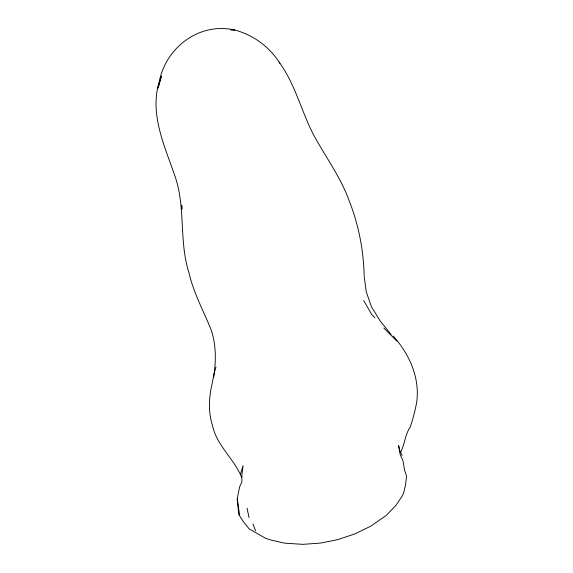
<?xml version="1.0" encoding="UTF-8"?>
<svg xmlns="http://www.w3.org/2000/svg" width="573" height="573" viewBox="0 0 573 573"><rect width="100%" height="100%" fill="white"/><g stroke="black" fill="none" stroke-linecap="round" stroke-linejoin="round"><path stroke-width="0.86" d="M213.665 377.507C216.1 361.083 216.436 343.907 210.477 328.143C202.935 309.929 193.466 292.337 189.033 272.963C178.669 241.09 186.06 206.602 174.579 175.073C164.394 145.37 149.489 113.955 159.179 81.996C165.783 47.58 199.11 22.018 234.572 29.982L230.826 29.789L234.479 29.903L238.712 31.193C255.408 36.536 269.998 47.881 279.438 62.572C295.224 84.288 301.24 110.997 313.452 134.591L313.546 134.791C325.464 156.809 340.699 177.086 349.201 200.858C358.548 224.566 363.547 249.943 364.134 275.412M237.208 498.746L239.65 486.792L241.842 482.072L241.935 474.759L243.095 465.641L240.359 474.444L241.641 477.531M215.949 367.128L214.159 373.138L212.017 384.182C208.873 397.655 208.114 412.08 212.476 425.352C216.372 444.512 232.344 457.333 240.359 474.444M400.384 452.699C404.889 444.541 404.839 434.678 410.332 426.928C413.018 418.455 415.432 409.867 416.843 401.079C419.73 376.855 409 353.684 393.185 335.979M396.903 341.15L383.824 328.05M374.964 317.9L371.877 314.692L363.633 300.467M391.13 334.517L380.143 320.937L371.462 306.813L366.276 291.879L364.163 276.229M279.123 62.049L279.882 63.309M237.351 499.026L239.657 515.858L243.317 521.616L249.112 528.807L265.335 538.176L270.592 539.952L284.559 543.154L302.881 544.35L320.608 543.061L337.812 539.608L354.508 534.043L370.659 526.215L386.123 515.535L395.843 505.515L402.382 495.795L403.65 492.837L405.648 484.292L406.529 476.027L404.624 470.447L402.962 460.713L400.262 454.79L398.622 445.579L399.596 450.314L402.124 455.514M252.951 523.923L255.565 530.784M247.063 508.215L249.04 517.62M238.862 515.055L237.208 499.298M399.596 450.314L399.804 451.868M181.756 205.241L181.913 208.701M181.727 205.657L181.885 209.145M160.784 78.093L158.012 88.113L161.421 76.109L160.784 78.093"/></g></svg>
